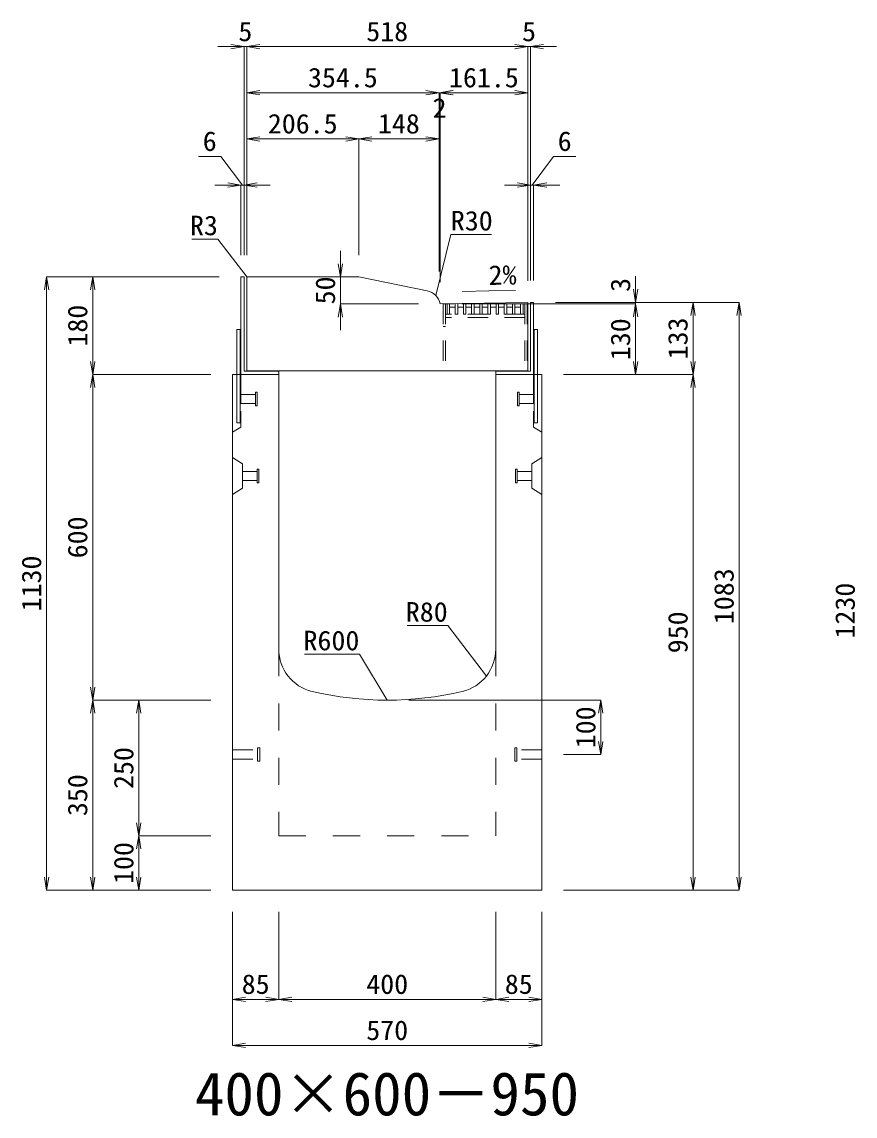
# Model space of a CAD drawing. Units: millimetres at full size. Extents: x -1809 to 57027, y -20349 to 17321.
# Drawn here: x 34895 to 36431, y -13512 to -11496 of the extents above; entities that cross this region are included whole.
import ezdxf
from ezdxf.enums import TextEntityAlignment as Align

# ---------------------------------------------------------------- set-up
doc = ezdxf.new("R2010")
doc.units = ezdxf.units.MM
doc.header["$LTSCALE"] = 50
for name, pattern in [('USER1', [2, 1, -1]), ('USER2', [1.35, 0.75, -0.6]), ('USER3', [1.35, 0.75, -0.6])]:
    doc.linetypes.add(name, pattern=pattern)
for name, color, linetype, lineweight in [('インサート', 3, 'USER2', 9), ('受枠', 3, 'Continuous', 5), ('寸法線', 7, 'Continuous', 13), ('引出線', 4, 'Continuous', 13), ('本体', 2, 'Continuous', 13), ('ｸﾞﾚｰﾁﾝｸﾞ', 7, 'USER3', 9)]:
    doc.layers.add(name, color=color, linetype=linetype, lineweight=lineweight)
doc.layers.add('文字', color=7, linetype='Continuous')
doc.styles.add('ＭＳ 明朝', font='')
doc.styles.get('ＭＳ 明朝').set_extended_font_data('MS Mincho')

# ---------------------------------------------------------------- blocks, each defined once
blk = doc.blocks.new('open_arrow')
at = {"color": 0, "linetype": 'Continuous', "lineweight": -2}
blk.add_lwpolyline([(7.5, 1.25), (0, 0), (7.5, -1.25)], dxfattribs=at)

msp = doc.modelspace()

# ---------------------------------------------------------------- linework, layer by layer
at = {"layer": 'インサート'}
for p, q in [((35298.24, -12182.55), (35325.24, -12182.55)), ((35298.24, -12182.55), (35298.24, -12199.55)), ((35328.24, -12178.55), (35325.24, -12178.55)), ((35325.24, -12178.55), (35325.24, -12203.55)), ((35328.24, -12203.55), (35328.24, -12178.55)), ((35808.24, -12178.55), (35811.24, -12178.55)), ((35808.24, -12203.55), (35808.24, -12178.55)), ((35811.24, -12178.55), (35811.24, -12203.55)), ((35838.24, -12182.55), (35811.24, -12182.55)), ((35838.24, -12182.55), (35838.24, -12199.55)), ((35298.24, -12199.55), (35325.24, -12199.55)), ((35325.24, -12203.55), (35328.24, -12203.55)), ((35811.24, -12203.55), (35808.24, -12203.55)), ((35838.24, -12199.55), (35811.24, -12199.55)), ((35301.44, -12324.55), (35328.44, -12324.55)), ((35301.44, -12324.55), (35301.44, -12341.55)), ((35331.44, -12320.55), (35328.44, -12320.55)), ((35328.44, -12320.55), (35328.44, -12345.55)), ((35331.44, -12345.55), (35331.44, -12320.55)), ((35805.04, -12320.55), (35808.04, -12320.55)), ((35805.04, -12345.55), (35805.04, -12320.55)), ((35808.04, -12320.55), (35808.04, -12345.55)), ((35835.04, -12324.55), (35808.04, -12324.55)), ((35835.04, -12324.55), (35835.04, -12341.55)), ((35301.44, -12341.55), (35328.44, -12341.55)), ((35328.44, -12345.55), (35331.44, -12345.55)), ((35808.04, -12345.55), (35805.04, -12345.55)), ((35835.04, -12341.55), (35808.04, -12341.55)), ((35283.24, -12837.55), (35329.24, -12837.55)), ((35283.24, -12854.55), (35283.24, -12837.55)), ((35329.24, -12858.55), (35329.24, -12833.55)), ((35329.24, -12833.55), (35333.24, -12833.55)), ((35333.24, -12858.55), (35333.24, -12833.55)), ((35803.24, -12833.55), (35807.24, -12833.55)), ((35803.24, -12833.55), (35803.24, -12858.55)), ((35807.24, -12833.55), (35807.24, -12858.55)), ((35853.24, -12837.55), (35807.24, -12837.55)), ((35853.24, -12837.55), (35853.24, -12854.55)), ((35283.24, -12854.55), (35329.24, -12854.55)), ((35333.24, -12858.55), (35329.24, -12858.55)), ((35807.24, -12858.55), (35803.24, -12858.55)), ((35853.24, -12854.55), (35807.24, -12854.55))]:
    msp.add_line(p, q, dxfattribs=at)
at = {"layer": '受枠'}
for p, q in [((35304.24, -11966.05), (35298.24, -11966.05)), ((35298.24, -12146.05), (35298.24, -11966.05)), ((35304.24, -12140.05), (35304.24, -11966.05)), ((35832.24, -12140.05), (35832.24, -12013.05)), ((35832.24, -12013.05), (35838.24, -12013.05)), ((35838.24, -12146.05), (35838.24, -12013.05)), ((35291.24, -12063.05), (35291.24, -12235.05)), ((35297.24, -12063.05), (35291.24, -12063.05)), ((35297.24, -12063.05), (35297.24, -12235.05)), ((35839.24, -12063.05), (35839.24, -12235.05)), ((35839.24, -12063.05), (35845.24, -12063.05)), ((35845.24, -12063.05), (35845.24, -12235.05)), ((35368.24, -12146.05), (35298.24, -12146.05)), ((35368.24, -12140.05), (35304.24, -12140.05)), ((35368.24, -12146.05), (35368.24, -12140.05)), ((35768.24, -12146.05), (35768.24, -12140.05)), ((35768.24, -12140.05), (35832.24, -12140.05)), ((35838.24, -12146.05), (35768.24, -12146.05)), ((35291.24, -12235.05), (35297.24, -12235.05)), ((35845.24, -12235.05), (35839.24, -12235.05))]:
    msp.add_line(p, q, dxfattribs=at)
at = {"layer": '寸法線'}
for p, q in [((35357.24, -11541.93), (35256.24, -11541.93)), ((35304.24, -11926.03), (35304.24, -11541.93)), ((35827.24, -11541.93), (35309.24, -11541.93)), ((35309.24, -11926.03), (35309.24, -11541.93)), ((35309.24, -11926.03), (35309.24, -11541.93)), ((35779.24, -11541.93), (35880.24, -11541.93)), ((35827.24, -11973.23), (35827.24, -11541.93)), ((35827.24, -11973.23), (35827.24, -11541.93)), ((35832.24, -11973.03), (35832.24, -11541.93)), ((35711.74, -11626.93), (35309.24, -11626.93)), ((35309.24, -11926.03), (35309.24, -11626.93)), ((35713.67, -11626.93), (35615.74, -11626.93)), ((35663.74, -11956.03), (35663.74, -11626.93)), ((35827.24, -11626.93), (35665.67, -11626.93)), ((35665.67, -11976.03), (35665.67, -11626.93)), ((35827.24, -11973.23), (35827.24, -11626.93)), ((35309.24, -11711.93), (35515.74, -11711.93)), ((35309.24, -11926.03), (35309.24, -11711.93)), ((35515.74, -11926.03), (35515.74, -11711.93)), ((35515.74, -11711.93), (35663.74, -11711.93)), ((35515.74, -11926.03), (35515.74, -11711.93)), ((35663.74, -11956.03), (35663.74, -11711.93)), ((35663.74, -11956.03), (35663.74, -11717.95)), ((35665.67, -11976.03), (35665.67, -11717.95)), ((35261.62, -11744.13), (35220.39, -11744.13)), ((35301.24, -11796.93), (35261.62, -11744.13)), ((35835.24, -11796.93), (35874.86, -11744.13)), ((35874.86, -11744.13), (35916.09, -11744.13)), ((35352.24, -11796.93), (35250.24, -11796.93)), ((35298.24, -11926.03), (35298.24, -11796.93)), ((35304.24, -11926.03), (35304.24, -11796.93)), ((35784.24, -11796.93), (35886.24, -11796.93)), ((35832.24, -11973.03), (35832.24, -11796.93)), ((35838.24, -11973.03), (35838.24, -11796.93)), ((35482.08, -12064.11), (35482.08, -11918.05)), ((34940.3, -13096.05), (34940.3, -11966.05)), ((35258.22, -11966.05), (34940.3, -11966.05)), ((35025.3, -11966.05), (35025.3, -12146.05)), ((35258.22, -11966.05), (35025.3, -11966.05)), ((35482.08, -11966.05), (35475.72, -11966.05)), ((36026.18, -12064.05), (36026.18, -11965.05)), ((35878.26, -12013.05), (36132.02, -12013.05)), ((35878.26, -12013.05), (36217.02, -12013.05)), ((35878.26, -12013.05), (36026.18, -12013.05)), ((36132.02, -12013.05), (36132.02, -12146.05)), ((36217.02, -12013.05), (36217.02, -13096.05)), ((35625.66, -12016.11), (35482.08, -12016.11)), ((35705.69, -12016.05), (36026.18, -12016.05)), ((35705.69, -12016.05), (36026.18, -12016.05)), ((36026.18, -12146.05), (36026.18, -12016.05)), ((35243.22, -12146.05), (35025.3, -12146.05)), ((35025.3, -12146.05), (35025.3, -12746.05)), ((35243.22, -12146.05), (35025.3, -12146.05)), ((35893.26, -12146.05), (36132.02, -12146.05)), ((35893.26, -12146.05), (36132.02, -12146.05)), ((35893.26, -12146.05), (36026.18, -12146.05)), ((36132.02, -12146.05), (36132.02, -13096.05)), ((35243.22, -12746.05), (35025.3, -12746.05)), ((35025.3, -13096.05), (35025.3, -12746.05)), ((35243.22, -12746.05), (35025.3, -12746.05)), ((35110.3, -12746.05), (35110.3, -12996.05)), ((35243.22, -12746.05), (35110.3, -12746.05)), ((35608.26, -12746.05), (35962.02, -12746.05)), ((35962.02, -12746.05), (35962.02, -12846.05)), ((35893.26, -12846.05), (35962.02, -12846.05)), ((35243.22, -12996.05), (35110.3, -12996.05)), ((35110.3, -12996.05), (35110.3, -13096.05)), ((35243.22, -12996.05), (35110.3, -12996.05)), ((35243.22, -13096.05), (34940.3, -13096.05)), ((35243.22, -13096.05), (35025.3, -13096.05)), ((35243.22, -13096.05), (35110.3, -13096.05)), ((35893.26, -13096.05), (36132.02, -13096.05)), ((35893.26, -13096.05), (36217.02, -13096.05)), ((35283.24, -13136.07), (35283.24, -13297.21)), ((35283.24, -13136.07), (35283.24, -13382.21)), ((35368.24, -13136.07), (35368.24, -13297.21)), ((35368.24, -13136.07), (35368.24, -13297.21)), ((35768.24, -13136.07), (35768.24, -13297.21)), ((35768.24, -13136.07), (35768.24, -13297.21)), ((35853.24, -13136.07), (35853.24, -13297.21)), ((35853.24, -13136.07), (35853.24, -13382.21)), ((35283.24, -13297.21), (35368.24, -13297.21)), ((35368.24, -13297.21), (35768.24, -13297.21)), ((35768.24, -13297.21), (35853.24, -13297.21)), ((35283.24, -13382.21), (35853.24, -13382.21))]:
    msp.add_line(p, q, dxfattribs=at)
at = {"layer": '引出線'}
for points in [[(35657.65, -12000.19), (35685.55, -11887.86), (35760.23, -11887.86)], [(35310.12, -11966.93), (35256.07, -11896.57), (35208.34, -11896.57)], [(35707, -11992.9), (35755.74, -11991.93), (35804.49, -11990.95)], [(35751, -12701.63), (35679.74, -12608.52), (35605.07, -12608.52)], [(35568.24, -12746.05), (35516.88, -12661.3), (35415.87, -12661.3)]]:
    msp.add_lwpolyline(points, dxfattribs=at)
at = {"layer": '本体', "lineweight": 20}
for p, q in [((35309.24, -11966.05), (35309.24, -12139.05)), ((35515.74, -11966.05), (35309.24, -11966.05)), ((35642.05, -11991.66), (35515.74, -11966.05)), ((35665.67, -12016.05), (35827.24, -12013.25)), ((35827.24, -12139.05), (35827.24, -12013.25)), ((35827.24, -12139.05), (35309.24, -12139.05))]:
    msp.add_line(p, q, dxfattribs=at)
at = {"layer": '本体'}
for p, q in [((35283.24, -12146.05), (35283.24, -13096.05)), ((35368.24, -12146.05), (35283.24, -12146.05)), ((35368.24, -12146.05), (35368.24, -12652.02)), ((35768.24, -12652.02), (35768.24, -12146.05)), ((35853.24, -12146.05), (35768.24, -12146.05)), ((35853.24, -13096.05), (35853.24, -12146.05)), ((35283.24, -13096.05), (35853.24, -13096.05))]:
    msp.add_line(p, q, dxfattribs=at)
at = {"layer": '本体', "linetype": 'USER2', "lineweight": 9}
for p, q in [((35298.24, -12146.05), (35298.24, -12243.05)), ((35838.24, -12146.05), (35838.24, -12243.05)), ((35298.24, -12243.05), (35283.24, -12252.55)), ((35838.24, -12243.05), (35853.24, -12252.55))]:
    msp.add_line(p, q, dxfattribs=at)
at = {"layer": '本体', "lineweight": 9}
for p, q in [((35283.24, -12299.05), (35301.44, -12310.55)), ((35301.44, -12310.55), (35301.44, -12355.55)), ((35853.24, -12299.05), (35835.04, -12310.55)), ((35835.04, -12310.55), (35835.04, -12355.55)), ((35283.24, -12367.05), (35301.44, -12355.55)), ((35853.24, -12367.05), (35835.04, -12355.55))]:
    msp.add_line(p, q, dxfattribs=at)
at = {"layer": '本体', "linetype": 'USER1', "lineweight": 15}
for p, q in [((35368.24, -12652.02), (35368.24, -12996.05)), ((35768.24, -12652.02), (35768.24, -12996.05)), ((35368.24, -12996.05), (35768.24, -12996.05))]:
    msp.add_line(p, q, dxfattribs=at)
at = {"layer": '本体', "lineweight": 20}
for centre, radius, start, end in [((35312.24, -11969.05), 3, 90, 180), ((35636.09, -12021.06), 30, 9.60388, 78.54131)]:
    msp.add_arc(centre, radius, start, end, dxfattribs=at)
at = {"layer": '本体'}
for centre, radius, start, end in [((35448.24, -12652.02), 80, 180, 256.65764), ((35688.24, -12652.02), 80, 283.34236, 0), ((35568.24, -12146.05), 600, 256.65764, 283.34236)]:
    msp.add_arc(centre, radius, start, end, dxfattribs=at)
at = {"layer": 'ｸﾞﾚｰﾁﾝｸﾞ'}
for p, q in [((35671.24, -12016.05), (35671.24, -12139.05)), ((35826.24, -12016.05), (35671.24, -12016.05)), ((35675.74, -12016.05), (35675.74, -12139.05)), ((35821.74, -12035.05), (35675.74, -12035.05)), ((35678.74, -12035.05), (35678.74, -12016.05)), ((35678.74, -12035.05), (35683.24, -12035.05)), ((35683.2, -12022.05), (35693.8, -12022.05)), ((35683.24, -12035.05), (35683.24, -12016.05)), ((35693.8, -12035.05), (35693.8, -12016.05)), ((35693.8, -12035.05), (35698.3, -12035.05)), ((35698.25, -12022.05), (35708.85, -12022.05)), ((35698.3, -12035.05), (35698.3, -12016.05)), ((35708.85, -12035.05), (35708.85, -12016.05)), ((35708.85, -12035.05), (35713.35, -12035.05)), ((35713.31, -12022.05), (35723.91, -12022.05)), ((35713.35, -12035.05), (35713.35, -12016.05)), ((35723.91, -12035.05), (35723.91, -12016.05)), ((35723.91, -12035.05), (35728.41, -12035.05)), ((35728.36, -12022.05), (35738.96, -12022.05)), ((35728.41, -12035.05), (35728.41, -12016.05)), ((35738.96, -12035.05), (35738.96, -12016.05)), ((35738.96, -12035.05), (35743.46, -12035.05)), ((35743.42, -12022.05), (35754.02, -12022.05)), ((35743.46, -12035.05), (35743.46, -12016.05)), ((35754.02, -12035.05), (35754.02, -12016.05)), ((35754.02, -12035.05), (35758.52, -12035.05)), ((35758.47, -12022.05), (35769.07, -12022.05)), ((35758.52, -12035.05), (35758.52, -12016.05)), ((35769.07, -12035.05), (35769.07, -12016.05)), ((35769.07, -12035.05), (35773.57, -12035.05)), ((35773.53, -12022.05), (35784.13, -12022.05)), ((35773.57, -12035.05), (35773.57, -12016.05)), ((35784.13, -12035.05), (35784.13, -12016.05)), ((35784.13, -12035.05), (35788.63, -12035.05)), ((35788.59, -12022.05), (35799.19, -12022.05)), ((35788.63, -12035.05), (35788.63, -12016.05)), ((35799.19, -12035.05), (35799.19, -12016.05)), ((35799.19, -12035.05), (35803.69, -12035.05)), ((35803.69, -12035.05), (35803.69, -12016.05)), ((35803.69, -12022.05), (35814.24, -12022.05)), ((35814.24, -12035.05), (35814.24, -12016.05)), ((35814.24, -12035.05), (35818.74, -12035.05)), ((35818.74, -12035.05), (35818.74, -12016.05)), ((35821.74, -12016.05), (35821.74, -12139.05)), ((35826.24, -12016.05), (35826.24, -12139.05)), ((35821.74, -12041.05), (35675.74, -12041.05)), ((35675.74, -12057.55), (35671.24, -12057.55))]:
    msp.add_line(p, q, dxfattribs=at)

# ---------------------------------------------------------------- block references
at = {"layer": '寸法線', "xscale": 3.2, "yscale": 3.2}
for p, rotation in [((35304.24, -11541.93), 180), ((35827.24, -11541.93), 180), ((35827.24, -11541.93), 180), ((35663.74, -11626.93), 180), ((35827.24, -11626.93), 180), ((35515.74, -11711.93), 180), ((35663.74, -11711.93), 180), ((35298.24, -11796.93), 180), ((35832.24, -11796.93), 180), ((35482.08, -11966.05), 90), ((34940.3, -11966.05), 270), ((35025.3, -11966.05), 270), ((36026.18, -12013.05), 90), ((36132.02, -12013.05), 270), ((36217.02, -12013.05), 270), ((35482.08, -12016.11), 270), ((36026.18, -12016.05), 270), ((36026.18, -12016.05), 270), ((35025.3, -12146.05), 90), ((36026.18, -12146.05), 90), ((36132.02, -12146.05), 90), ((35025.3, -12146.05), 270), ((36132.02, -12146.05), 270), ((35025.3, -12746.05), 90), ((35025.3, -12746.05), 270), ((35110.3, -12746.05), 270), ((35962.02, -12746.05), 270), ((35962.02, -12846.05), 90), ((35110.3, -12996.05), 90), ((35110.3, -12996.05), 270), ((34940.3, -13096.05), 90), ((35025.3, -13096.05), 90), ((35110.3, -13096.05), 90), ((36132.02, -13096.05), 90), ((36217.02, -13096.05), 90), ((35368.24, -13297.21), 180), ((35768.24, -13297.21), 180), ((35853.24, -13297.21), 180), ((35853.24, -13382.21), 180)]:
    msp.add_blockref('open_arrow', p, dxfattribs=dict(at, rotation=rotation))
for p in [(35309.24, -11541.93), (35309.24, -11541.93), (35832.24, -11541.93), (35309.24, -11626.93), (35663.74, -11626.93), (35665.67, -11626.93), (35665.67, -11626.93), (35309.24, -11711.93), (35515.74, -11711.93), (35304.24, -11796.93), (35838.24, -11796.93), (35283.24, -13297.21), (35368.24, -13297.21), (35768.24, -13297.21), (35283.24, -13382.21)]:
    msp.add_blockref('open_arrow', p, dxfattribs=at)
at = {"layer": '引出線', "xscale": 0.0533, "yscale": 0.0533}
for p, rotation in [((35310.12, -11966.93), 127.5), ((35707, -11992.9), 1.1), ((35657.65, -12000.19), 76), ((35751, -12701.63), 127.4), ((35568.24, -12746.05), 121.2)]:
    msp.add_blockref('open_arrow', p, dxfattribs=dict(at, rotation=rotation))

# ---------------------------------------------------------------- texts
at = {"layer": '寸法線', "style": 'ＭＳ 明朝', "width": 1.05}
for s, p in [('5', (35306.74, -11513.91)), ('518', (35568.24, -11513.91)), ('5', (35829.74, -11513.91)), ('354.5', (35486.49, -11598.91)), ('161.5', (35746.46, -11598.91)), ('2', (35664.71, -11654.95)), ('206.5', (35412.49, -11683.91)), ('148', (35589.74, -11683.91)), ('6', (35241.01, -11716.11)), ('6', (35895.47, -11716.11)), ('85', (35325.74, -13269.19)), ('400', (35568.24, -13269.19)), ('85', (35810.74, -13269.19)), ('570', (35568.24, -13354.19))]:
    msp.add_text(s, height=36.03, dxfattribs=at).set_placement(p, align=Align.MIDDLE_CENTER)
for s, p in [('50', (35454.06, -11991.08)), ('3', (35998.16, -11980.99)), ('180', (34997.28, -12056.05)), ('130', (35998.16, -12081.05)), ('133', (36104, -12079.55)), ('600', (34997.28, -12446.05)), ('1130', (34912.28, -12531.05)), ('1083', (36189, -12554.55)), ('1230', (36412.28, -12581.05)), ('950', (36104, -12621.05)), ('100', (35934, -12796.05)), ('250', (35082.28, -12871.05)), ('350', (34997.28, -12921.05)), ('100', (35082.28, -13046.05))]:
    msp.add_text(s, height=36.03, rotation=90, dxfattribs=at).set_placement(p, align=Align.MIDDLE_CENTER)
at = {"layer": '引出線', "style": 'ＭＳ 明朝', "width": 1.05}
for s, p in [('R3', (35256.07, -11853.37)), ('R80', (35679.74, -12565.32)), ('R600', (35516.88, -12618.1))]:
    msp.add_text(s, height=36.03, dxfattribs=at).set_placement(p, align=Align.TOP_RIGHT)
msp.add_text('R30', height=36.03, dxfattribs=at).set_placement((35685.55, -11844.66), align=Align.TOP_LEFT)
msp.add_text('2%', height=36.03, rotation=1.146, dxfattribs=at).set_placement((35754.81, -11945.04), align=Align.TOP_LEFT)
at = {"layer": '文字', "style": 'ＭＳ 明朝'}
msp.add_text('400×600－950', height=80.06, dxfattribs=at).set_placement((35567.76, -13471.03), align=Align.MIDDLE_CENTER)

doc.saveas('drawing.dxf')
